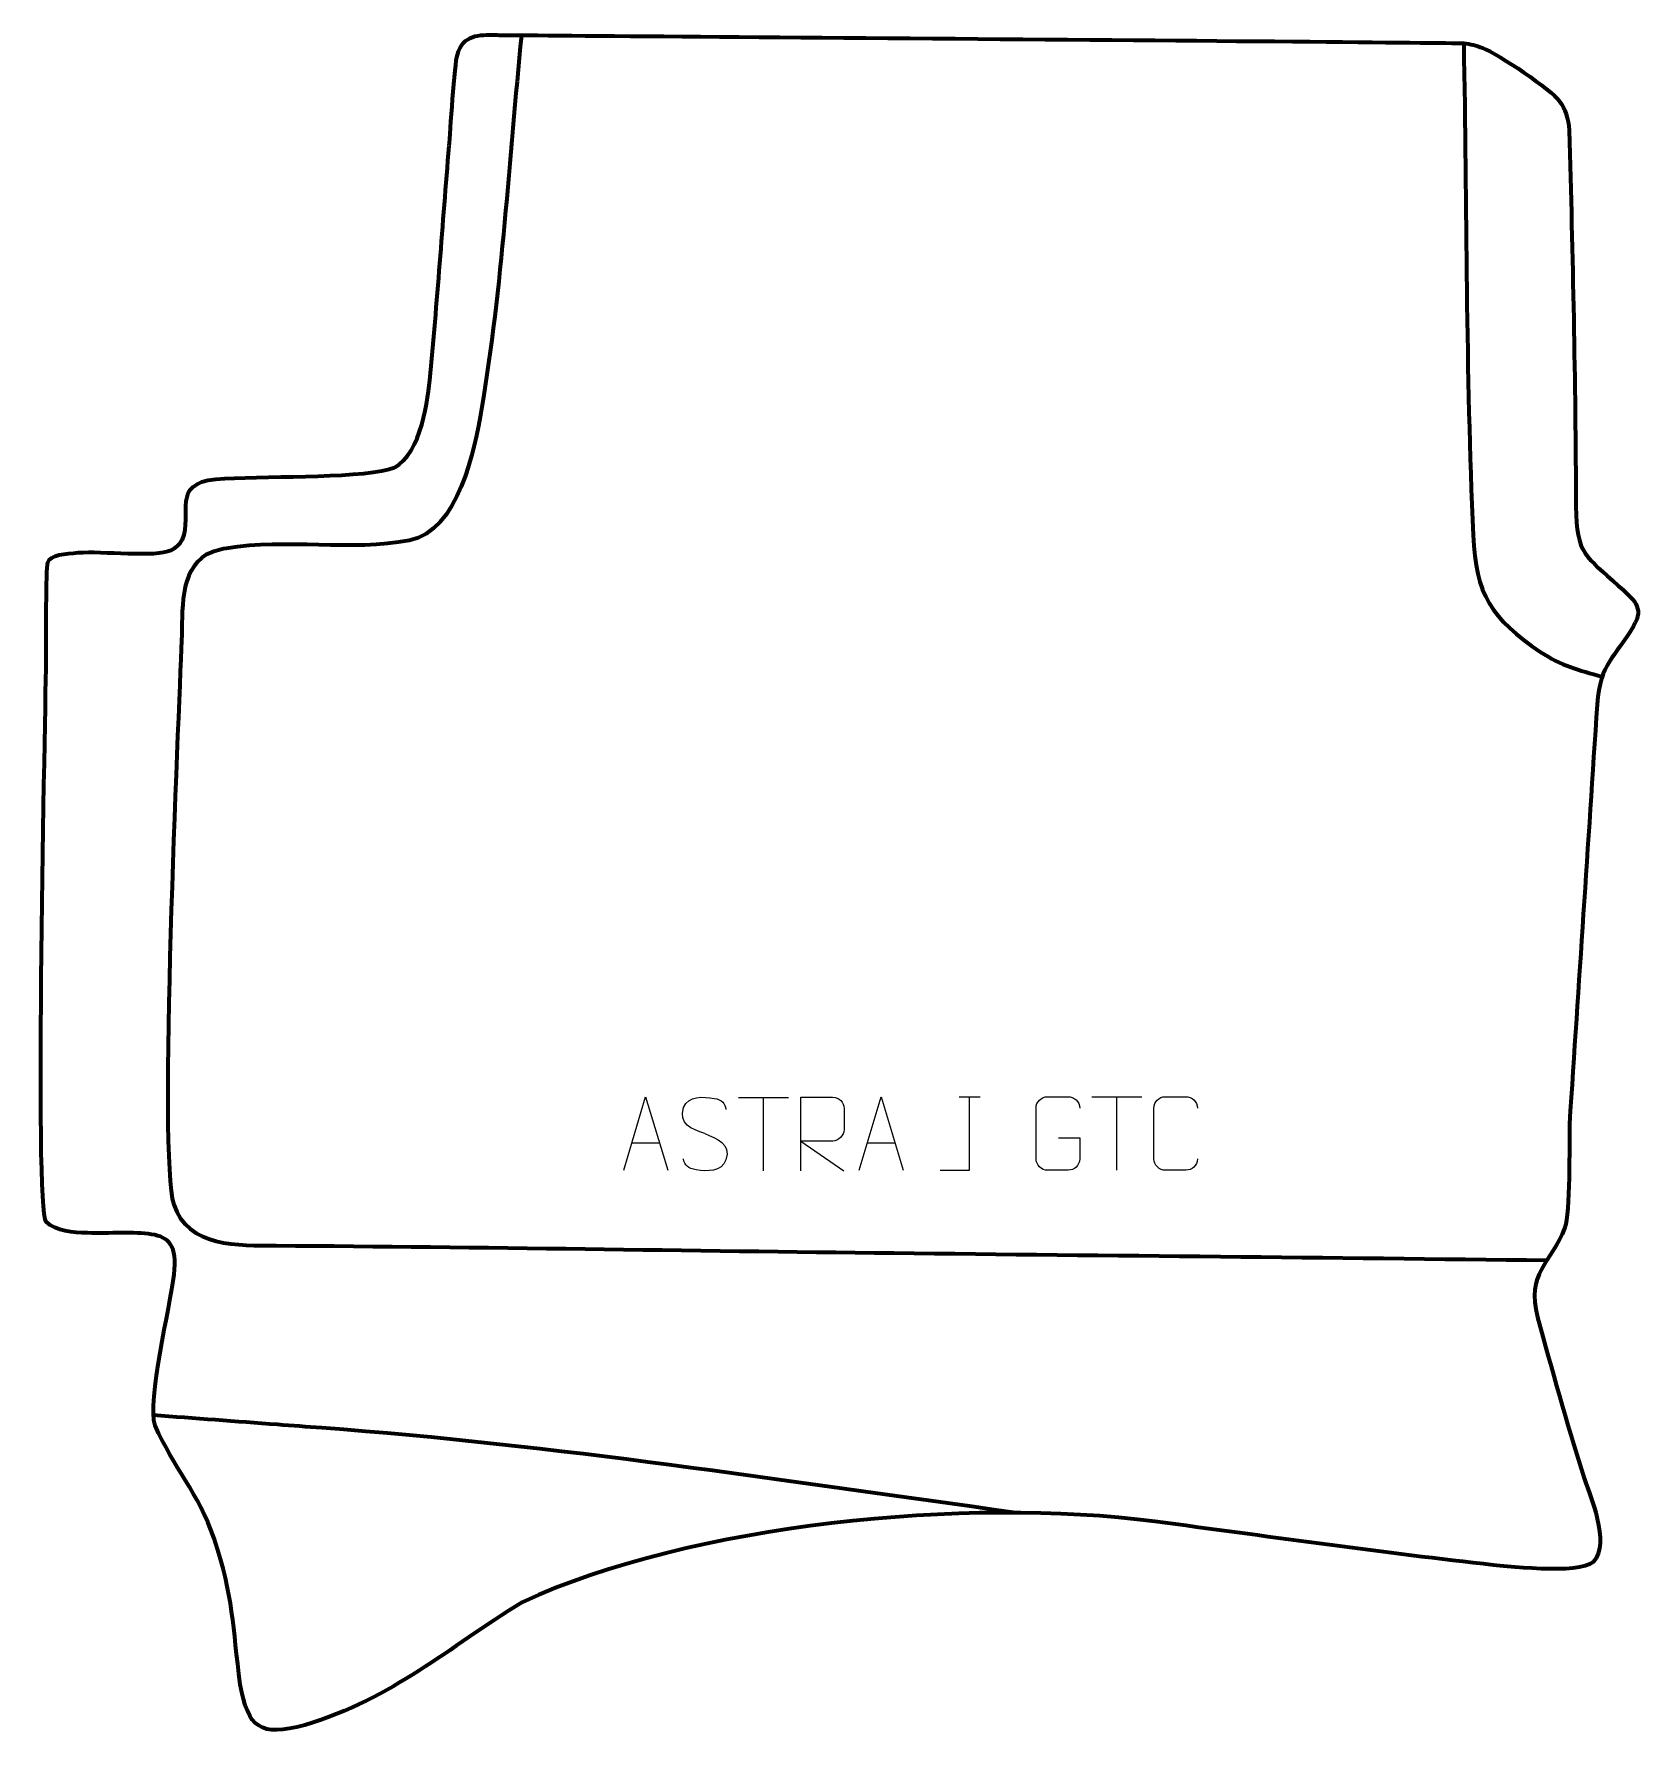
# Model space of a CAD drawing. Header units: millimetres. Extents: x 1068 to 1615, y 204 to 783.
import ezdxf

# ---------------------------------------------------------------- set-up
doc = ezdxf.new("R2010")
doc.units = ezdxf.units.MM
doc.header["$MEASUREMENT"] = 0
doc.layers.add('layer 2', color=7, linetype='Continuous')
doc.layers.add('layer 3', color=7, linetype='Continuous')

msp = doc.modelspace()

# ---------------------------------------------------------------- linework, layer by layer
at = {"layer": 'layer 2', "color": 142, "lineweight": 158}
for points, knots in [([(1233.7674, 782.5936), (1229.6071, 740.8839), (1227.2076, 696.8461), (1220.2099, 655.6869), (1220.2099, 655.6869), (1217.8098, 641.5702), (1212.3772, 614.1744), (1195.6537, 610.911), (1195.6537, 610.911), (1176.1854, 607.1119), (1153.9238, 611.6403), (1133.4875, 608.227), (1133.4875, 608.227), (1130.9571, 607.7715), (1129.0812, 607.2841), (1126.7945, 606.0998), (1126.7945, 606.0998), (1117.3571, 600.6389), (1118.7119, 586.6954), (1118.3292, 576.9612), (1118.3292, 576.9612), (1117.2813, 550.3135), (1110.264, 402.0814), (1115.6344, 385.3526), (1115.6344, 385.3526), (1120.3405, 370.693), (1137.6481, 371.4205), (1150.5061, 371.3457), (1150.5061, 371.3457), (1220.3485, 370.9398), (1290.4045, 369.6204), (1360.277, 368.837), (1360.277, 368.837), (1434.2483, 368.0076), (1508.2204, 367.2478), (1582.1915, 366.3987)], [0, 0, 0, 0, 0.1, 0.1, 0.1, 0.1, 0.2, 0.2, 0.2, 0.2, 0.3, 0.3, 0.3, 0.3, 0.4, 0.4, 0.4, 0.4, 0.5, 0.5, 0.5, 0.5, 0.6, 0.6, 0.6, 0.6, 0.7, 0.7, 0.7, 0.7, 0.8, 0.8, 0.8, 0.8, 1, 1, 1, 1]), ([(1553.9108, 779.8536), (1554.9428, 724.3351), (1554.5963, 668.108), (1557.1132, 612.7073), (1557.1132, 612.7073), (1558.0248, 592.6415), (1563.2366, 584.3109), (1579.918, 573.0991), (1579.918, 573.0991), (1587.1257, 568.2547), (1592.8709, 566.9939), (1600.9919, 564.6466)], [0, 0, 0, 0, 0.25, 0.25, 0.25, 0.25, 0.5, 0.5, 0.5, 0.5, 1, 1, 1, 1]), ([(1401.65, 280.5971), (1322.3226, 291.4586), (1245.8547, 303.4894), (1165.931, 309.3968), (1165.931, 309.3968), (1160.9158, 309.7728), (1155.9005, 310.1488), (1150.8852, 310.5248), (1150.8852, 310.5248), (1136.8424, 311.5775), (1122.7996, 312.6303), (1108.7568, 313.6831)], [0, 0, 0, 0, 0.25, 0.25, 0.25, 0.25, 0.5, 0.5, 0.5, 0.5, 1, 1, 1, 1])]:
    msp.add_open_spline(points, degree=3, knots=knots, dxfattribs=at)
at = {"layer": 'layer 3', "color": 242, "lineweight": 158}
msp.add_open_spline([(1225.319, 782.66), (1218.9675, 782.7181), (1214.216, 782.9746), (1212.0046, 775.9311), (1212.0046, 775.9311), (1211.1022, 773.0569), (1209.5736, 749.118), (1209.2273, 744.9713), (1209.2273, 744.9713), (1207.0213, 718.4826), (1205.1909, 691.7825), (1202.6349, 665.3482), (1202.6349, 665.3482), (1201.7845, 656.5533), (1198.8733, 637.7041), (1188.8312, 635.0909), (1188.8312, 635.0909), (1176.5669, 631.8994), (1145.0252, 633.0082), (1129.9995, 631.7112), (1129.9995, 631.7112), (1114.6382, 630.3853), (1122.2463, 619.9021), (1118.5958, 611.2022), (1118.5958, 611.2022), (1117.6296, 609.5493), (1116.2954, 608.4146), (1114.7342, 607.6519), (1114.7342, 607.6519), (1109.5687, 605.128), (1091.255, 607.446), (1083.22, 606.7784), (1083.22, 606.7784), (1078.9738, 606.4257), (1073.7454, 606.2104), (1072.8477, 603.4186), (1072.8477, 603.4186), (1072.1702, 601.3115), (1072.3936, 576.6121), (1072.351, 572.4877), (1072.351, 572.4877), (1072.1685, 554.2944), (1068.197, 383.5856), (1072.3532, 379.4302), (1072.3532, 379.4302), (1075.7241, 376.0601), (1081.3388, 375.8421), (1086.3984, 375.6582), (1086.3984, 375.6582), (1093.6673, 375.394), (1102.3366, 376.1024), (1108.1049, 375.1672), (1108.1049, 375.1672), (1114.0116, 374.2095), (1116.9187, 371.4957), (1115.774, 361.4736), (1115.774, 361.4736), (1114.558, 350.8266), (1106.4614, 318.3574), (1109.3276, 310.1809), (1109.3276, 310.1809), (1115.5601, 295.9719), (1123.9652, 287.4977), (1129.3554, 271.8786), (1129.3554, 271.8786), (1136.0037, 251.908), (1135.6316, 242.1535), (1138.2513, 222.2369), (1138.2513, 222.2369), (1140.912, 207.3555), (1144.9813, 204.4069), (1160.236, 208.3796), (1160.236, 208.3796), (1190.6622, 217.8723), (1208.2155, 234.1815), (1234.1611, 250.2493), (1234.1611, 250.2493), (1291.7693, 276.7218), (1384.8052, 286.0516), (1449.0259, 277.5636), (1449.0259, 277.5636), (1486.2376, 272.7316), (1523.349, 267.3267), (1560.6506, 263.1828), (1560.6506, 263.1828), (1567.6532, 262.4088), (1593.0509, 259.4718), (1597.9489, 263.7859), (1597.9489, 263.7859), (1603.9494, 270.5199), (1596.7567, 286.2567), (1594.3599, 293.8225), (1594.3599, 293.8225), (1588.8835, 311.2018), (1583.7734, 329.4502), (1579.0218, 347.0599), (1579.0218, 347.0599), (1574.9847, 362.0218), (1583.445, 365.0487), (1588.2572, 377.501), (1588.2572, 377.501), (1590.045, 382.1273), (1589.7973, 406.1092), (1589.8285, 412.7105), (1589.8285, 412.7105), (1592.9812, 460.2085), (1596.1142, 507.7039), (1599.2241, 555.2043), (1599.2241, 555.2043), (1600.5308, 569.836), (1604.9429, 570.6041), (1611.5679, 581.7969), (1611.5679, 581.7969), (1615.4864, 588.417), (1611.5441, 590.8212), (1606.4211, 595.5398), (1606.4211, 595.5398), (1595.61, 605.4974), (1592.0814, 606.2371), (1592.0361, 622.4117), (1592.0361, 622.4117), (1591.9004, 664.7782), (1590.8848, 707.8158), (1589.792, 750.193), (1589.792, 750.193), (1589.4896, 754.5093), (1588.3559, 757.5583), (1586.6118, 759.9917), (1586.6118, 759.9917), (1583.4485, 764.405), (1565.8276, 776.0502), (1560.3008, 778.2574), (1560.3008, 778.2574), (1558.1137, 779.1308), (1556.0977, 779.6032), (1553.9108, 779.8536), (1553.9108, 779.8536), (1551.7239, 780.104), (1225.319, 782.66), (1225.319, 782.66)], degree=3, knots=[0, 0, 0, 0, 0.02777778, 0.02777778, 0.02777778, 0.02777778, 0.05555556, 0.05555556, 0.05555556, 0.05555556, 0.08333333, 0.08333333, 0.08333333, 0.08333333, 0.11111111, 0.11111111, 0.11111111, 0.11111111, 0.13888889, 0.13888889, 0.13888889, 0.13888889, 0.16666667, 0.16666667, 0.16666667, 0.16666667, 0.19444444, 0.19444444, 0.19444444, 0.19444444, 0.22222222, 0.22222222, 0.22222222, 0.22222222, 0.25, 0.25, 0.25, 0.25, 0.27777778, 0.27777778, 0.27777778, 0.27777778, 0.30555556, 0.30555556, 0.30555556, 0.30555556, 0.33333333, 0.33333333, 0.33333333, 0.33333333, 0.36111111, 0.36111111, 0.36111111, 0.36111111, 0.38888889, 0.38888889, 0.38888889, 0.38888889, 0.41666667, 0.41666667, 0.41666667, 0.41666667, 0.44444444, 0.44444444, 0.44444444, 0.44444444, 0.47222222, 0.47222222, 0.47222222, 0.47222222, 0.5, 0.5, 0.5, 0.5, 0.52777778, 0.52777778, 0.52777778, 0.52777778, 0.55555556, 0.55555556, 0.55555556, 0.55555556, 0.58333333, 0.58333333, 0.58333333, 0.58333333, 0.61111111, 0.61111111, 0.61111111, 0.61111111, 0.63888889, 0.63888889, 0.63888889, 0.63888889, 0.66666667, 0.66666667, 0.66666667, 0.66666667, 0.69444444, 0.69444444, 0.69444444, 0.69444444, 0.72222222, 0.72222222, 0.72222222, 0.72222222, 0.75, 0.75, 0.75, 0.75, 0.77777778, 0.77777778, 0.77777778, 0.77777778, 0.80555556, 0.80555556, 0.80555556, 0.80555556, 0.83333333, 0.83333333, 0.83333333, 0.83333333, 0.86111111, 0.86111111, 0.86111111, 0.86111111, 0.88888889, 0.88888889, 0.88888889, 0.88888889, 0.91666667, 0.91666667, 0.91666667, 0.91666667, 0.94444444, 0.94444444, 0.94444444, 0.94444444, 1, 1, 1, 1], dxfattribs=at)
at = {"layer": 'layer 3', "color": 250, "lineweight": 9}
for points, knots in [([(1296.046, 409.434), (1291.7977, 410.9044), (1286.8896, 412.7002), (1288.8947, 418.2205), (1288.8947, 418.2205), (1290.3982, 422.3604), (1295.6118, 421.9719), (1299.2154, 421.3708), (1299.2154, 421.3708), (1302.076, 420.8936), (1302.9407, 419.6804), (1303.2513, 417.5963)], [0, 0, 0, 0, 0.25, 0.25, 0.25, 0.25, 0.5, 0.5, 0.5, 0.5, 1, 1, 1, 1]), ([(1268.5755, 396.9572), (1268.5755, 396.9572), (1275.9465, 421.9107), (1275.9465, 421.9107), (1275.9465, 421.9107), (1275.9465, 421.9107), (1283.5164, 396.9572), (1283.5164, 396.9572)], [0, 0, 0, 0, 0.33333333, 0.33333333, 0.33333333, 0.33333333, 1, 1, 1, 1]), ([(1328.7086, 396.7834), (1328.7086, 396.7834), (1328.7086, 421.7369), (1328.7086, 421.7369), (1328.7086, 421.7369), (1332.3034, 421.7369), (1335.8989, 421.7369), (1339.4941, 421.7369), (1339.4941, 421.7369), (1341.8194, 421.6992), (1343.3767, 420.2092), (1343.3726, 417.8428), (1343.3726, 417.8428), (1343.3722, 415.8073), (1343.3722, 412.7479), (1343.3726, 410.7119), (1343.3726, 410.7119), (1343.3661, 408.8364), (1341.5538, 406.8946), (1339.5443, 406.8755), (1339.5443, 406.8755), (1339.5443, 406.8755), (1328.7086, 406.8755), (1328.7086, 406.8755), (1328.7086, 406.8755), (1328.7086, 406.8755), (1343.3633, 396.7834), (1343.3633, 396.7834)], [0, 0, 0, 0, 0.125, 0.125, 0.125, 0.125, 0.25, 0.25, 0.25, 0.25, 0.375, 0.375, 0.375, 0.375, 0.5, 0.5, 0.5, 0.5, 0.625, 0.625, 0.625, 0.625, 0.75, 0.75, 0.75, 0.75, 1, 1, 1, 1]), ([(1348.5755, 396.9572), (1348.5755, 396.9572), (1355.9465, 421.9107), (1355.9465, 421.9107), (1355.9465, 421.9107), (1355.9465, 421.9107), (1363.5164, 396.9572), (1363.5164, 396.9572)], [0, 0, 0, 0, 0.33333333, 0.33333333, 0.33333333, 0.33333333, 1, 1, 1, 1]), ([(1376.024, 396.9571), (1376.024, 396.9571), (1386.046, 396.9571), (1386.046, 396.9571), (1386.046, 396.9571), (1386.046, 396.9571), (1386.046, 421.9107), (1386.046, 421.9107)], [0, 0, 0, 0, 0.33333333, 0.33333333, 0.33333333, 0.33333333, 1, 1, 1, 1]), ([(1416.3009, 407.9429), (1416.3009, 407.9429), (1423.469, 407.9429), (1423.469, 407.9429), (1423.469, 407.9429), (1423.469, 407.9429), (1423.469, 400.7748), (1423.469, 400.7748), (1423.469, 400.7748), (1423.3293, 398.4514), (1421.6521, 396.9718), (1419.5043, 396.961), (1419.5043, 396.961), (1417.1725, 396.9614), (1414.8405, 396.9614), (1412.509, 396.961), (1412.509, 396.961), (1410.5841, 396.8556), (1408.6119, 398.7401), (1408.6231, 400.7574), (1408.6231, 400.7574), (1408.6235, 406.5275), (1408.6235, 412.2972), (1408.6231, 418.0665), (1408.6231, 418.0665), (1408.6273, 420.2046), (1410.3741, 421.9238), (1412.5264, 421.9104), (1412.5264, 421.9104), (1414.8521, 421.9104), (1417.1782, 421.9104), (1419.5043, 421.9104), (1419.5043, 421.9104), (1421.451, 421.9458), (1423.4424, 420.4543), (1423.469, 418.0166)], [0, 0, 0, 0, 0.1, 0.1, 0.1, 0.1, 0.2, 0.2, 0.2, 0.2, 0.3, 0.3, 0.3, 0.3, 0.4, 0.4, 0.4, 0.4, 0.5, 0.5, 0.5, 0.5, 0.6, 0.6, 0.6, 0.6, 0.7, 0.7, 0.7, 0.7, 0.8, 0.8, 0.8, 0.8, 1, 1, 1, 1]), ([(1463.469, 400.7749), (1463.3292, 398.4515), (1461.652, 396.9719), (1459.5043, 396.9611), (1459.5043, 396.9611), (1457.1724, 396.9615), (1454.8405, 396.9615), (1452.509, 396.9611), (1452.509, 396.9611), (1450.584, 396.8557), (1448.6119, 398.7402), (1448.6231, 400.7575), (1448.6231, 400.7575), (1448.6235, 406.5276), (1448.6235, 412.2973), (1448.6231, 418.0666), (1448.6231, 418.0666), (1448.6273, 420.2047), (1450.374, 421.9239), (1452.5264, 421.9104), (1452.5264, 421.9104), (1454.8521, 421.9104), (1457.1782, 421.9104), (1459.5043, 421.9104), (1459.5043, 421.9104), (1461.4509, 421.9459), (1463.4423, 420.4544), (1463.469, 418.0168)], [0, 0, 0, 0, 0.125, 0.125, 0.125, 0.125, 0.25, 0.25, 0.25, 0.25, 0.375, 0.375, 0.375, 0.375, 0.5, 0.5, 0.5, 0.5, 0.625, 0.625, 0.625, 0.625, 0.75, 0.75, 0.75, 0.75, 1, 1, 1, 1]), ([(1296.046, 409.4339), (1300.0646, 407.7872), (1305.0941, 405.8989), (1303.2601, 400.5386), (1303.2601, 400.5386), (1301.8003, 396.2722), (1296.8895, 396.5289), (1293.1634, 397.0836), (1293.1634, 397.0836), (1290.4134, 397.4934), (1289.1925, 398.7069), (1288.8145, 400.8191)], [0, 0, 0, 0, 0.25, 0.25, 0.25, 0.25, 0.5, 0.5, 0.5, 0.5, 1, 1, 1, 1])]:
    msp.add_open_spline(points, degree=3, knots=knots, dxfattribs=at)
for points in [[(1307.547, 421.7134), (1307.547, 421.7134), (1324.5342, 421.7134), (1324.5342, 421.7134)], [(1316.0408, 396.7834), (1316.0408, 396.7834), (1316.0408, 421.7369), (1316.0408, 421.7369)], [(1382.4619, 421.9107), (1382.4619, 421.9107), (1389.6301, 421.9107), (1389.6301, 421.9107)], [(1427.5524, 421.8872), (1427.5524, 421.8872), (1444.5396, 421.8872), (1444.5396, 421.8872)], [(1436.0462, 396.9572), (1436.0462, 396.9572), (1436.0462, 421.9107), (1436.0462, 421.9107)], [(1271.2981, 406.2066), (1271.2981, 406.2066), (1280.7938, 406.2066), (1280.7938, 406.2066)], [(1351.2981, 406.2066), (1351.2981, 406.2066), (1360.7938, 406.2066), (1360.7938, 406.2066)]]:
    msp.add_open_spline(points, degree=3, dxfattribs=at)

doc.saveas('drawing.dxf')
